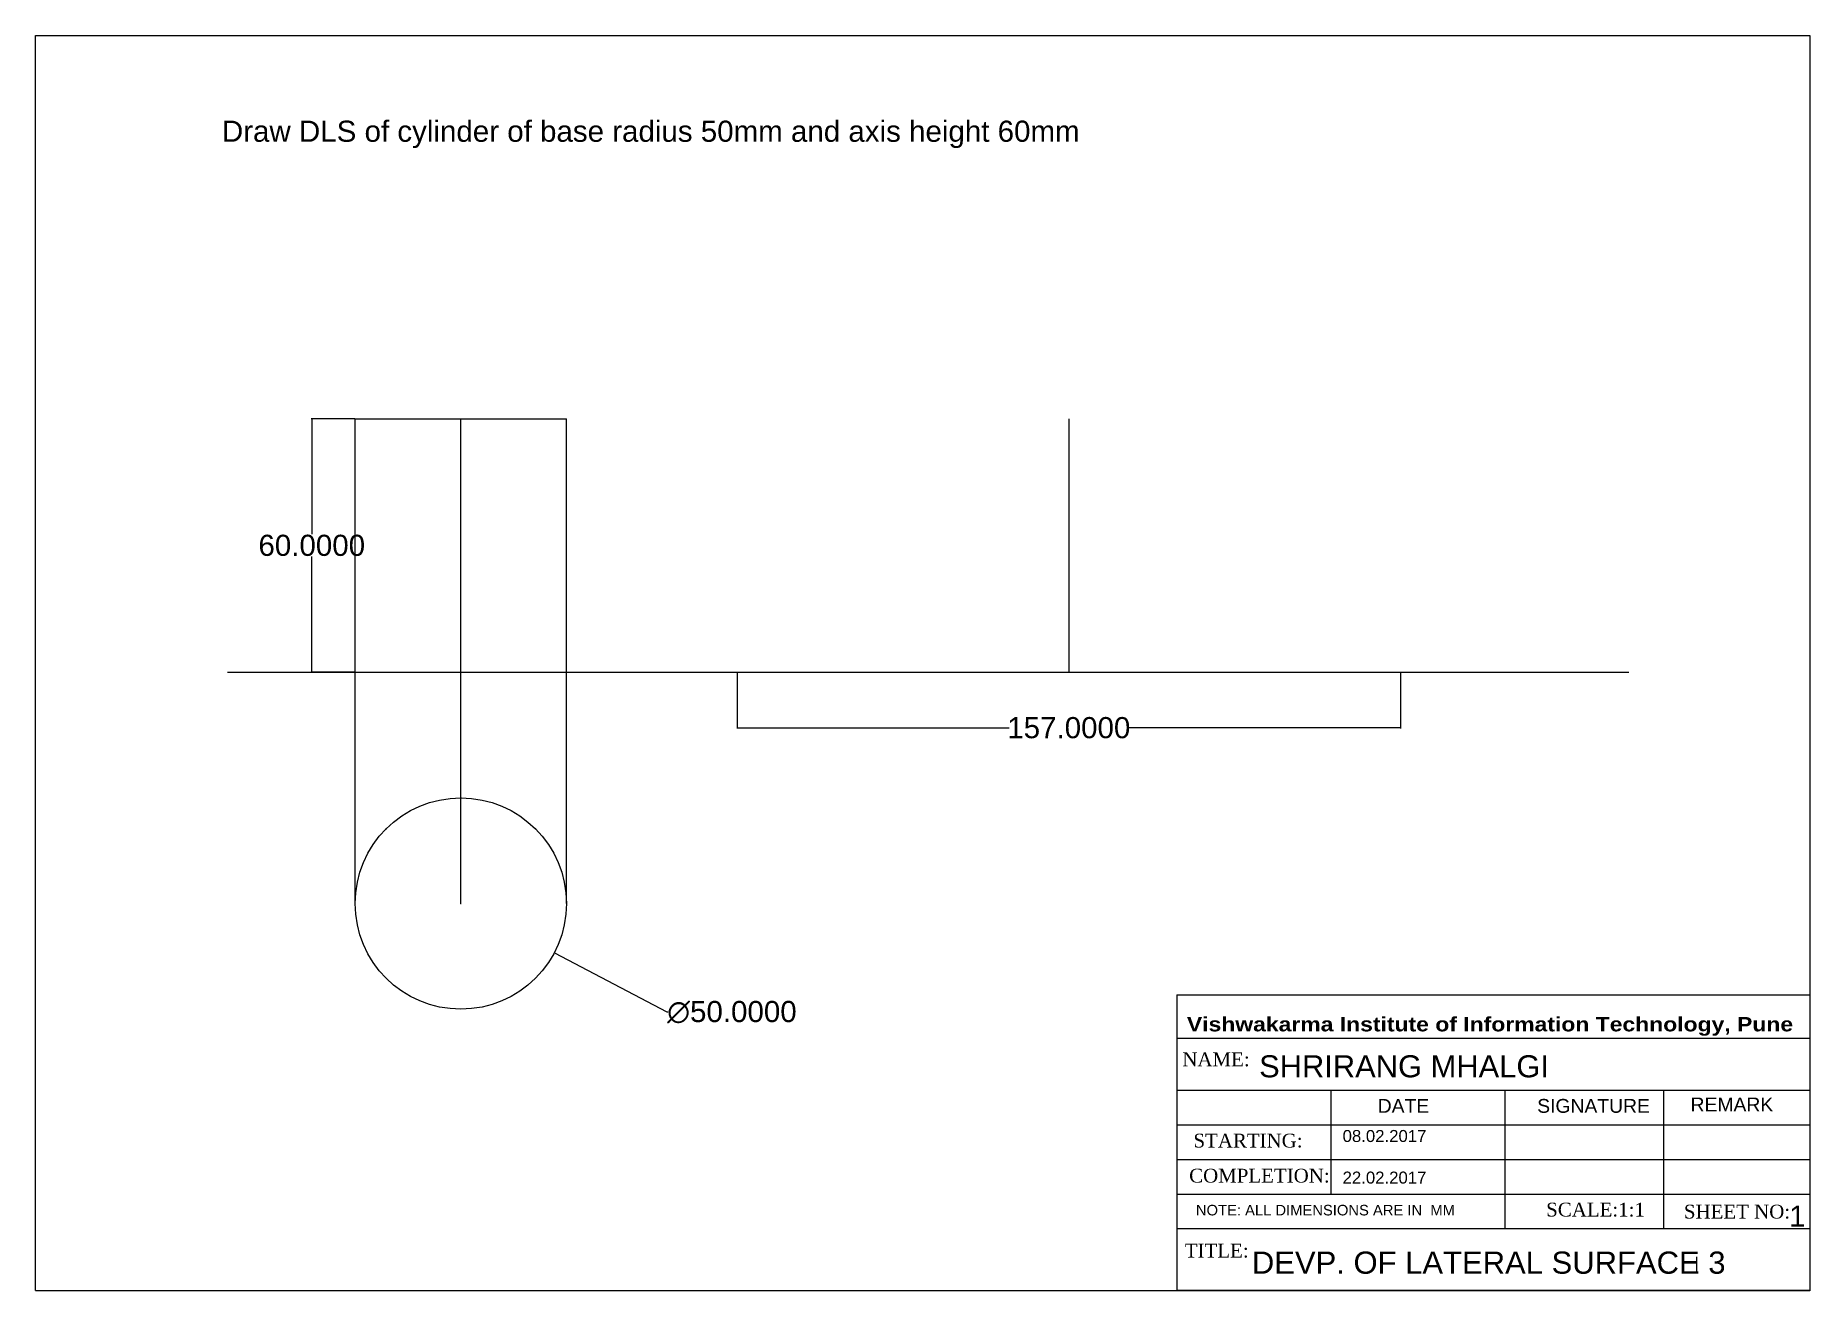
# Model space of a CAD drawing. Header units: inches. Extents: x 0 to 420, y 0 to 297.
import ezdxf

# ---------------------------------------------------------------- set-up
doc = ezdxf.new("R2010")
doc.units = ezdxf.units.IN
doc.header["$MEASUREMENT"] = 0
doc.styles.get("Standard").update_dxf_attribs({"font": 'arial.ttf'})
doc.dimstyles.get("Standard").update_dxf_attribs({"dimtxt": 5, "dimasz": 0.18, "dimexe": 0.18, "dimexo": 0.0625, "dimgap": 0.09, "dimtad": 0, "dimtih": 1, "dimtoh": 1, "dimdec": 4, "dimzin": 0, "dimdsep": 46, "dimtxsty": 'Standard', "dimcen": 0.09, "dimadec": 0, "dimazin": 0, "dimtfac": 1, "dimtdec": 4, "dimtofl": 0, "dimtmove": 0, "dimatfit": 3, "dimfxl": 1, "dimtolj": 1, "dimtzin": 0, "dimarcsym": 0})

# ---------------------------------------------------------------- blocks, each defined once
blk = doc.blocks.new('*D2')
at = {"color": 0, "lineweight": -2, "transparency": 16777216}
for p, q in [((100.58, 91.66), (100.76, 91.66)), ((100.67, 91.57), (100.67, 91.75)), ((149.54, 65.94), (122.95, 79.93)), ((149.72, 65.94), (149.54, 65.94))]:
    blk.add_line(p, q, dxfattribs=at)
at = {"color": 0, "transparency": 16777216}
blk.add_solid([(122.96, 79.96), (122.94, 79.91), (122.79, 80.02)], dxfattribs=at)
at = {"layer": 'Defpoints', "color": 0, "transparency": 16777216}
for p in [(78.55, 103.31), (122.79, 80.02)]:
    blk.add_point(p, dxfattribs=at)
at = {"color": 0, "transparency": 16777216, "insert": (164.84, 65.94), "char_height": 5, "attachment_point": 5}
blk.add_mtext('\\A1;∅50.0000', dxfattribs=at)
blk = doc.blocks.new('*D3')
at = {"color": 0, "lineweight": -2, "transparency": 16777216}
for p, q in [((75.61, 206.4), (65.21, 206.4)), ((65.39, 206.22), (65.39, 179.05)), ((65.39, 146.58), (65.39, 173.76)), ((75.61, 146.4), (65.21, 146.4))]:
    blk.add_line(p, q, dxfattribs=at)
at = {"color": 0, "transparency": 16777216}
for points in [[(65.36, 206.22), (65.42, 206.22), (65.39, 206.4)], [(65.36, 146.58), (65.42, 146.58), (65.39, 146.4)]]:
    blk.add_solid(points, dxfattribs=at)
at = {"layer": 'Defpoints', "color": 0, "transparency": 16777216}
for p in [(75.67, 206.4), (65.39, 146.4), (75.67, 146.4)]:
    blk.add_point(p, dxfattribs=at)
at = {"color": 0, "transparency": 16777216, "insert": (65.39, 176.4), "char_height": 5, "attachment_point": 5}
blk.add_mtext('\\A1;60.0000', dxfattribs=at)
blk = doc.blocks.new('*D4')
at = {"color": 0, "lineweight": -2, "transparency": 16777216}
for p, q in [((166.08, 146.34), (166.08, 133.07)), ((323.08, 146.34), (323.08, 133.07)), ((166.26, 133.25), (230.47, 133.25)), ((322.9, 133.25), (258.69, 133.25))]:
    blk.add_line(p, q, dxfattribs=at)
at = {"color": 0, "transparency": 16777216}
for points in [[(166.26, 133.28), (166.26, 133.22), (166.08, 133.25)], [(322.9, 133.28), (322.9, 133.22), (323.08, 133.25)]]:
    blk.add_solid(points, dxfattribs=at)
at = {"layer": 'Defpoints', "color": 0, "transparency": 16777216}
for p in [(166.08, 146.4), (323.08, 146.4), (323.08, 133.25)]:
    blk.add_point(p, dxfattribs=at)
at = {"color": 0, "transparency": 16777216, "insert": (244.58, 133.25), "char_height": 5, "attachment_point": 5}
blk.add_mtext('\\A1;157.0000', dxfattribs=at)

msp = doc.modelspace()

# ---------------------------------------------------------------- linework, layer by layer
for p, q in [((-0.00171, 0.08539), (-0.00171, 297.08539)), ((-0.00171, 297.08539), (419.99829, 297.08539)), ((419.99829, 297.08539), (419.99829, 0.08539)), ((75.66803, 146.40347), (75.66803, 206.40347)), ((75.66803, 206.40347), (125.66803, 206.40347)), ((100.66803, 146.40347), (100.66803, 206.40347)), ((125.66803, 146.40347), (125.66803, 206.40347)), ((244.58031, 206.40347), (244.58031, 146.40347)), ((45.45893, 146.40347), (377.13492, 146.40347)), ((75.66803, 91.66278), (75.66803, 146.40347)), ((100.66803, 91.66278), (100.66803, 146.40347)), ((125.66803, 91.66278), (125.66803, 146.40347)), ((270.13672, 70.08534), (270.13672, 0.08534)), ((270.13672, 70.08534), (419.99829, 70.08534)), ((-0.00171, 0.08539), (419.99829, 0.08539)), ((420.13672, 0.08534), (270.13672, 0.08534))]:
    msp.add_line(p, q)
at = {"color": 7}
for p, q in [((420.13672, 59.68649), (270.13672, 59.68649)), ((420.13672, 47.40394), (270.13672, 47.40394)), ((306.61304, 47.40394), (306.61304, 22.83882)), ((347.82348, 47.40394), (347.82348, 14.65045)), ((420.13672, 39.21556), (270.13672, 39.21556)), ((420.13672, 30.97713), (270.13672, 31.02683)), ((420.13672, 22.83882), (270.13672, 22.83882)), ((420.13672, 14.65045), (270.13672, 14.65045)), ((393.15425, 8.04068), (393.15425, 4.49239))]:
    msp.add_line(p, q, dxfattribs=at)
at = {"color": 7, "true_color": 0xffffff}
msp.add_line((385.34107, 47.40394), (385.34107, 14.65045), dxfattribs=at)
msp.add_circle((100.66803, 91.66278), 25)
for p in [(100.66803, 116.66278), (82.99036, 109.34045), (118.3457, 109.34045)]:
    msp.add_point(p)

# ---------------------------------------------------------------- texts
at = {"color": 51, "true_color": 0xf7f281}
for s, height, p in [('SHRIRANG MHALGI', 5.2305872, (289.62138, 50.52586)), ('DEVP. OF LATERAL SURFACE 3', 5.2522292, (287.9122, 4.05055))]:
    msp.add_text(s, height=height, dxfattribs=at).set_placement(p)
at = {"color": 51, "true_color": 0xf8f6b0}
for s, p in [('08.02.2017', (309.38768, 35.22749)), ('22.02.2017', (309.38768, 25.38764))]:
    msp.add_text(s, height=2.837543, dxfattribs=at).set_placement(p)
at = {"color": 114, "true_color": 0x139b48, "insert": (44.12068, 276.93427), "char_height": 5, "attachment_point": 1}
msp.add_mtext_dynamic_manual_height_columns('Draw DLS of cylinder of base radius 50mm and axis height 60mm', width=242.8367237, gutter_width=25, heights=[0], dxfattribs=at)
at = {"color": 7, "attachment_point": 1}
for s, insert, char_height, width in [('{\\fArial Black|b0|i0|c0|p34;Vishwakarma Institute of Information Technology, Pune}', (272.52997, 64.799), 3.3932628, 150.1832961), ('{\\fTimes New Roman|b0|i0|c0|p18;NAME:}', (271.45139, 56.42816), 3.2753486, 146.4562519), ('DATE', (317.69255, 45.41013), 3.275349, 10.791), ('SIGNATURE', (355.44429, 45.41013), 3.275349, 10.791), ('REMARK', (391.74385, 45.7391), 3.275349, 10.791), ('{\\fTimes New Roman|b0|i0|c0|p18;STARTING:}', (274.08049, 37.19333), 3.2753486, 10.791), ('{\\fTimes New Roman|b0|i0|c0|p18;COMPLETION:}', (273.06644, 28.90197), 3.2753486, 10.791), ('{\\fTimes New Roman|b0|i0|c0|p18;SCALE:1:1}', (357.57502, 20.86685), 3.2753486, 10.791), ('{\\fTimes New Roman|b0|i0|c0|p18;SHEET NO:}', (390.1684, 20.39094), 3.2753486, 36.0616299), ('{\\fTimes New Roman|b0|i0|c0|p18;TITLE:}', (272.03556, 11.15339), 3.2753486, 177.6465479)]:
    msp.add_mtext(s, dxfattribs=dict(at, insert=insert, char_height=char_height, width=width))
at = {"attachment_point": 1}
for s, insert, char_height, width in [('NOTE: ALL DIMENSIONS ARE IN  MM', (274.66179, 20.35168), 2.5, 65.06872), ('1', (415.07023, 20.16272), 5, 3.6687416)]:
    msp.add_mtext(s, dxfattribs=dict(at, insert=insert, char_height=char_height, width=width))

# ---------------------------------------------------------------- dimensions: what is measured, and where the dimension line sits
at = {"color": 240, "true_color": 0xed1f24}
dim = msp.add_linear_dim(base=(65.39375, 146.40347), p1=(75.66803, 206.40347), p2=(75.66803, 146.40347), angle=90, dimstyle='Standard', dxfattribs=at)
dim.commit()
dim.dimension.update_dxf_attribs({"geometry": '*D3', "text_midpoint": (65.39375, 176.40347)})
dim = msp.add_linear_dim(base=(323.08031, 133.25239), p1=(166.08031, 146.40347), p2=(323.08031, 146.40347), dimstyle='Standard', dxfattribs=at)
dim.commit()
dim.dimension.update_dxf_attribs({"geometry": '*D4', "text_midpoint": (244.58031, 133.25239)})
dim = msp.add_diameter_dim_2p(p1=(78.54627, 103.3087), p2=(122.78979, 80.01685), dimstyle='Standard', dxfattribs=at)
dim.commit()
dim.dimension.update_dxf_attribs({"geometry": '*D2', "text_midpoint": (164.8405, 65.93529), "dimtype": 163})

doc.saveas('drawing.dxf')
